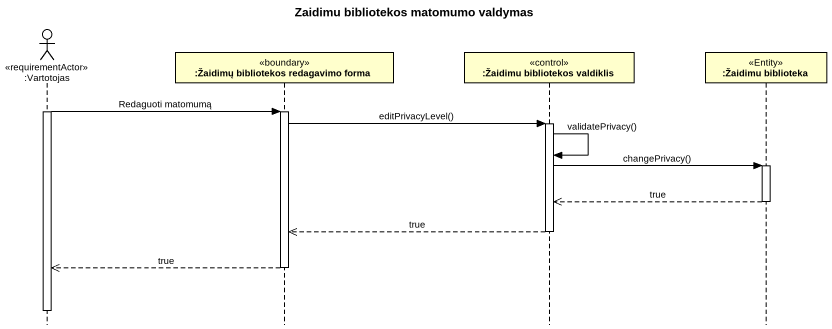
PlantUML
@startuml
title Zaidimu bibliotekos matomumo valdymas
hide footbox
actor ":Vartotojas" as Vartotojas <<requirementActor>>
participant ":Žaidimų bibliotekos redagavimo forma" as Žaidimų_bibliotekos <<boundary>>
participant ":Žaidimu bibliotekos valdiklis" as Žaidimu_bibliotekos <<control>>
participant ":Žaidimu biblioteka" as Žaidimu_biblioteka <<Entity>>

activate Vartotojas
Vartotojas -> Žaidimų_bibliotekos : Redaguoti matomumą
activate Žaidimų_bibliotekos
Žaidimų_bibliotekos -> Žaidimu_bibliotekos : editPrivacyLevel()
activate Žaidimu_bibliotekos
Žaidimu_bibliotekos -> Žaidimu_bibliotekos : validatePrivacy()
Žaidimu_bibliotekos -> Žaidimu_biblioteka : changePrivacy()
activate Žaidimu_biblioteka
Žaidimu_biblioteka -->> Žaidimu_bibliotekos : true
deactivate Žaidimu_biblioteka
Žaidimu_bibliotekos -->> Žaidimų_bibliotekos : true
deactivate Žaidimu_bibliotekos
Žaidimų_bibliotekos -->> Vartotojas : true
deactivate Žaidimų_bibliotekos
deactivate Vartotojas
@enduml
